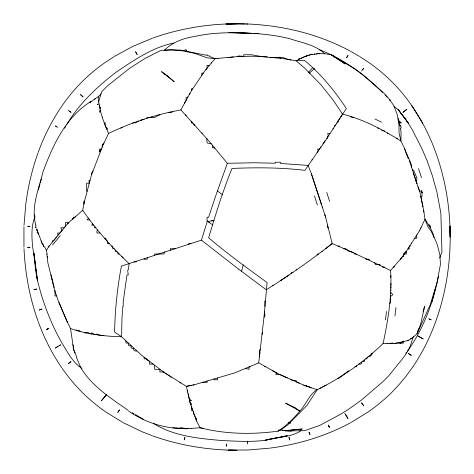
<?xml version="1.0" encoding="UTF-8"?>
<svg xmlns="http://www.w3.org/2000/svg" width="474" height="474" viewBox="0 0 474 474"><rect width="100%" height="100%" fill="white"/><g stroke="black" fill="none" stroke-linecap="round" stroke-linejoin="round"><path stroke-width="0.71" d="M23.943 226.827L23.943 247.173M24.002 225.375L25.78 204.413A248.038 248.038 0 0 1 31.912 172.595A227.757 227.757 0 0 1 38.033 152.865M385.469 319.92L386.494 311.495M394.949 315.915L395.974 307.519M48.508 246.978L52.383 242.024L52.395 240.875L53.497 240.875L67.794 223.408L82.683 210.266L84.437 201.462L91.5 174.959L102.899 145.293L108.57 133.401C131.494 122.369 155.887 114.536 180.896 109.915L208.761 140.849L227.33 163.293L215.409 196.71L208.601 217.282L207.061 217.282L207.061 222.063L201.438 240.158L121.403 266.115C117.327 287.86 114.986 309.931 114.625 332.055L121.599 336.747L141.602 355.239L163.566 372.054L186.389 386.357L194.109 384.829L234.559 372.955L258.715 362.871L264.172 315.435L267.099 282.545C247.203 268.189 227.336 253.685 208.637 237.782C215.64 214.432 222.821 191.046 231.999 168.448C256.298 167.423 280.703 167.452 304.889 170.35L325.028 141.258L346.352 108.499C334.579 90.73 320.993 73.938 304.468 60.352L296.072 60.749L283.043 58.586L260.587 56.477L251.433 56.234L237.723 56.572L215.267 58.64L207.002 57.81L195.359 53.55L183.367 50.949L171.784 49.764L160.917 50.404L144.967 58.474L129.331 68.499L107.527 85.847L101.436 92.086L98.669 101.934M390.89 283.446L390.896 285.443M390.896 286.758L390.872 288.062M407.681 340.32L408.315 340.492L412.789 337.464L417.073 333.743L430.309 304.569L437.141 282.172L440.429 264.409L439.925 255.071L437.52 245.538L435.748 240.733L431.097 231.199L428.046 227.052L424.965 219.189L423.655 210.308L419.976 192.391L417.908 186.483L419.531 191.069L421.753 191.069L422.026 192.029L422.026 196.313L420.794 196.313L422.938 206.794M390.819 289.881L390.789 290.686M38.459 189.689L39.958 183.989M390.766 275.4L390.837 277.574M420.669 228.492L421.025 227.769M408.57 340.03L408.481 340.427L395.606 343.289L386.962 343.656M243.263 264.859L241.941 269.89M407.551 351.11C423.383 328.944 433.094 302.874 438.462 276.277M431.897 302.175L435.197 289.241M180.849 428.034L180.618 427.85C187.034 428.94 193.653 428.247 200.111 427.761C225.423 434.255 252.221 434.652 278.048 431.162C286.361 425.729 293.489 418.761 299.787 411.118C306.299 404.411 308.864 394.67 317.136 389.758C341.274 377.808 363.682 362.26 383.075 343.555C388.23 319.636 392.176 295.029 390.588 270.458L401.057 258.431M428.946 225.559L429.059 225.144L429.888 225.144L430.202 227.769M418.429 328.802L417.073 333.743L420.645 324.21L424.651 306.198L423.092 311.851M43.584 245.769L43.484 246.119C45.788 247.452 46.95 251.741 47.11 254.461M413.381 336.362L410.342 345.949L407.61 351.376L404.221 356.572L388.953 375.568L383.377 381.226L361.443 400.062L348.366 409.441L339.704 414.714L319.695 425.427L304.664 430.67L287.576 430.949M104.316 123.08L105.512 122.908L104.825 124.395L106.324 128.152L107.444 128.152L106.994 129.74M241.55 271.306L241.888 270.15M40.379 182.567L41.439 179.024M108.57 133.401C104.778 124.644 101.116 115.692 99.481 106.247L99.581 105.927L99.581 106.36M100.026 109.138L100.654 107.177L99.653 107.177M36.605 227.769L35.366 227.769L36.113 225.144L35.609 225.144M417.096 234.517L419.727 230.388L424.965 219.189C428.674 224.937 432.661 230.791 434.042 237.598M147.77 257.465L147.124 259.225L144.143 259.225L144.143 258.662M390.588 270.458L350.861 251.593L351.056 251.362L348.627 251.362L348.627 250.616L339.408 246.622L339.591 246.119L338.14 246.119M34.886 216.885C30.97 226.773 31.699 238.132 32.854 248.607C34.952 259.088 35.011 269.896 37.44 280.341C42.79 302.24 50.771 323.404 61.94 343.022C67.569 352.075 72.652 362.604 81.931 368.363M439.694 257.986L441.952 252.097L440.879 213.235L436.904 192.017L432.3 175.581L426.902 160.194L422.21 149.328L412.327 129.84L405.916 119.549L398.065 109.441L394.036 106.656M99.534 151.876L100.689 149.263M75.443 216.363L75.028 217.282L73.363 217.282L73.363 218.194M102.277 145.761L103.006 144.209M132.554 123.116L133.153 122.908M419.727 230.388L419.466 230.82M180.896 109.915L191.591 90.386L205.242 70.436L211.659 62.615M64.849 226.963L64.434 227.769L60.808 227.769L62.082 230.311L60.257 232.515M412.102 338.768L412.789 337.464M164.976 251.848L163.826 253.981L154.631 253.981L154.631 255.219M187.894 96.714L187.349 97.709L186.092 97.585L186.092 100.571L184.327 103.237M189.108 94.628L189.944 93.206M46.464 250.379L49.106 245.988M64.476 128.264L65.661 126.386M66.84 124.514C78.998 103.729 96.963 86.985 115.875 72.35C133.745 60.37 152.231 47.412 173.68 43.021M336.356 123.726L336.878 122.908M338.797 119.916L342.501 114.133L333.418 100.5L320.821 84.621L304.486 67.936L296.072 60.749L305.327 56.388L310.63 54.664L318.735 53.645L325.407 53.763L331.279 54.854L354.89 68.991L362.509 74.572L383.78 93.046L389.729 99.599L394.202 106.443L397.194 114.459L398.978 123.412L399.049 132.761L400.909 141.021L404.814 149.061L408.179 158.672M411.539 243.174L411.337 243.5M417.09 234.523L404.826 253.643L400.329 259.349M67.746 224.006L68.872 222.288M325.028 140.725L322.924 143.883M332.896 128.922L333.406 128.152M164.798 73.434L164.318 74.151L164.762 73.778M317.165 152.367L318.208 150.851L317.568 149.12L319.387 149.12L319.79 148.54M320.228 147.9L320.975 146.81M368.339 356.644L367.291 357.532M372.6 353.047L370.378 356.223L368.837 356.223M384.675 267.478L384.959 267.093L382.702 267.093L382.702 266.483M92.987 171.067L91.713 172.809L91.713 174.402M88.472 218.135L87.175 219.906L89.776 219.906M92.655 223.823L91.713 225.144L93.651 225.144M361.591 71.041L363.706 68.244L362.717 69.554M401.146 258.312L402.491 256.606L403.575 256.606L403.25 255.646L403.575 254.514L404.334 253.981L406.295 253.981L406.295 251.344M95.037 226.85L94.308 227.769L95.784 227.769M97.597 229.997L96.957 230.802L96.957 233.012L100.05 233.012M205.894 69.631L207.061 68.197L207.061 65.294L209.099 65.702M106.49 394.635L101.27 400.933L106.33 394.818M52.383 242.024L56.542 237.006M52.549 244.963L60.239 235.702M408.381 249.206L409.281 248.133M405.791 353.254L406.686 352.194M390.718 292.95L391.032 292.588L392.792 294.709L391.34 295.93L390.612 295.93M308.313 72.605L312.52 67.806M262.134 334.502L262.329 332.63M211.25 63.066L215.267 58.64L209.686 56.519L209.686 55.95L207.061 55.642L207.061 54.747L205.515 55.138L186.092 51.168L186.092 49.503L183.865 50.748L180.274 50.066L169.366 49.977L164.188 50.44C172.518 42.091 183.432 38.127 194.897 36.457C213.466 32.232 232.722 32.291 251.635 33.411M104.007 142.964L102.2 145.038L102.2 147.106M368.819 259.888L369.477 259.225L366.153 259.225L365.916 258.543M185.281 51.648L186.312 50.623M185.731 51.719L186.738 50.712M91.257 101.555L98.248 96.643L101.229 93.811M394.878 343.342L395.814 343.241M309.261 73.257L314.671 68.422M100.239 110.294L99.581 110.863L99.581 112.208L100.601 111.609M410.573 338.815L411.539 338.223M291.8 430.475L290.953 431.15L290.953 430.605C286.853 431.956 282.8 429.314 278.736 430.167M201.438 240.158L238.523 269.066L238.523 269.712L239.364 269.712L266.24 289.774C286.646 277.094 306.376 263.331 325.49 248.779L332.179 243.571L339.408 246.622M325.543 248.743L332.179 243.571L325.626 217.181L311.341 173.62L308.124 165.396L280.466 163.459L280.466 162.232L275.222 162.232L275.222 163.234L254.544 162.766L227.33 163.293M172.844 111.514L171.624 112.421L170.362 112.125L168.791 112.421M400.702 343.217L403.552 341.067L399.866 343.454M260.516 349.279L259.491 350.031L259.491 353.486L260.013 353.106M389.723 343.62L390.422 343.117L390.57 343.603M391.086 343.591L391.708 343.117L393.017 343.117L391.666 343.573M122.642 127.287L120.651 128.152M94.338 99.297L95.215 98.705M281.461 280.051L289.075 274.997M389.563 303.449L390.57 302.785L390.57 296.244M90.978 101.442C65.726 116.96 52.851 145.293 42.921 172.038C38.821 189.173 30.846 206.865 35.704 224.747M113.719 56.856L105.613 62.165A172.269 172.269 0 0 0 81.883 81.925A167.92 167.92 0 0 0 68.256 97.33C57.585 111.07 48.893 126.291 42.133 142.313A227.757 227.757 0 0 0 38.27 152.195M300.937 430.73C290.544 437.816 276.911 436.726 265.227 440.245C251.155 442.189 236.97 441.176 222.845 440.601C199.447 438.616 174.053 436.323 153.766 423.566M59.06 345.789L60.636 344.817L55.393 348.052L57.668 346.648M151.716 117.001L150.596 117.665L146.768 117.665L146.768 118.411M138.449 121.066L135.286 122.908L133.662 122.73M141.4 120.041L140.695 120.283M114.293 56.477L132.655 46.488L152.154 38.305M351.21 422.393L368.316 411.835A174.503 174.503 0 0 0 392.045 392.075L399.09 384.58L405.673 376.664L411.805 368.345A196.242 196.242 0 0 0 427.483 341.304C447.497 298.952 453.932 250.74 448.149 204.413A248.05 248.05 0 0 0 442.017 172.595A227.763 227.763 0 0 0 431.796 142.313C425.036 126.291 416.344 111.07 405.673 97.33A167.915 167.915 0 0 0 392.045 81.925A172.281 172.281 0 0 0 368.316 62.165L360.21 56.856M286.438 430.819L285.709 431.239L285.709 430.736M322.409 387.08L326.242 385.06M102.277 117.149L102.437 117.665M350.612 422.743C325.739 436.181 298.253 444.44 270.263 448.072M264.267 315.4L265.351 314.849M164.188 50.44L165.479 49.817M278.048 431.162L280.916 429.871L287.706 424.905L306.678 405.768L317.136 389.758L305.019 385.706L278.878 374.105L258.715 362.871M299.829 58.764L301.434 58.586L301.434 58.071L304.267 56.844M152.829 38.074C172.909 30.875 193.949 26.485 215.196 24.672A263.378 263.378 0 0 1 227.52 23.943M310.381 54.747L307.081 55.819L306.678 55.476L306.678 56.501L304.853 56.596M403.795 341.274L403.457 343.117L396.311 343.117M191.33 385.38L186.389 386.357L190.187 402.906L195.371 417.624L196.574 418.738L196.574 419.14L195.916 419.14L196.574 419.751L196.574 421.007L200.111 427.761L203.583 428.413M192.948 385.06L194.109 384.829M192.728 410.134L191.336 410.383L191.336 408.795L192.112 408.653L191.336 408.653L191.336 406.165M305.143 385.747L306.678 385.481L306.678 386.286L307.697 386.648L309.303 386.375L309.303 387.211L311.187 387.874M208.258 221.376L213.614 220.736M269.546 448.179L247.861 450.004L228.972 450.063M289.999 430.268L302.276 429L290.941 430.031M284.56 430.605L289.519 430.155M237.711 56.566L238.523 56.542L238.523 55.908L243.766 56.418L243.766 54.747L251.481 54.747L261.304 56.536L264.735 56.862L264.735 56.21L267.36 57.117M226.068 23.955L247.861 23.996M316.312 53.947L317.296 53.823M314.345 54.196L314.546 53.87L314.837 54.137M191.336 428.318L191.763 428.312M188.267 428.401L188.083 428.407C166.913 429.432 146.069 423.122 128.632 411.142M229.049 57.372L228.035 57.461M270.073 57.372L282.623 57.372L287.931 59.398L290.953 59.902M203.417 73.097L201.817 73.097L201.817 75.437M98.248 96.643L98.568 101.4L99.581 105.868M185.654 115.046L186.092 115.046L186.092 115.514M338.555 120.283L338.14 120.283L338.14 121.996L337.571 121.818M398.593 120.283L399.031 120.283L398.444 119.916M192.936 122.908L191.336 122.908L191.336 121.178M399.629 122.908L401.057 122.908L401.057 122.547L398.148 120.734L398.433 118.85M377.707 128.152L378.738 128.152L378.797 128.709M329.916 133.395L327.682 133.395L328.399 135.665M387.945 133.395L387.264 133.046M328.168 136.014L327.653 136.014L327.653 138.23L326.793 138.076M206.824 138.639L207.061 142.947L211.22 143.794M397.49 138.639L396.833 138.177M101.424 149.12L99.581 149.12L99.581 151.745L100.417 151.745M406.674 154.364L407.089 154.364L411.539 165.112L411.539 167.648M312.159 159.608L311.922 159.951M412.173 170.095L413.601 170.095L416.782 177.78L416.782 180.582L415.858 180.582L416.782 183.225M89.995 180.582L89.094 180.582L89.094 183.201L86.665 183.201L86.475 183.657L86.475 191.069L87.204 191.069M417.683 185.826L413.144 172.868M84.419 201.551L83.851 201.705L83.898 204.176M324.797 214.663L325.644 217.282M72.913 218.591L72.178 218.591L72.321 219.124M68.724 222.525L65.501 222.525L65.501 226.175M328.352 227.769L327.653 227.769L327.653 225.067M38.53 234.251L38.139 233.012L37.031 233.012L37.541 231.561L37.239 230.388L36.433 230.388L36.96 228.912L37.173 229.896M59.843 233.012L57.638 233.012L57.923 235.329M433.514 235.631L433.384 235.157M104.653 238.256L105.666 238.256L106.283 240.081M414.697 238.256L416.782 238.256L416.782 236.609L416.302 235.756M41.167 240.875L41.416 241.663M106.988 240.875L107.444 240.875L107.444 243.5L109.322 243.5M190.933 243.5L188.711 243.5L188.711 244.211M111.668 246.119L112.302 246.119L112.895 248.743L114.163 248.743M409.654 246.119L410.247 246.119L409.969 245.627M407.978 248.743L408.92 248.743L408.92 247.268M116.657 251.362L115.312 251.362L115.312 249.946M322.053 251.362L322.409 251.096M119.247 253.981L117.931 253.981L117.931 252.666C105.038 239.53 93.224 225.363 82.683 210.266M318.558 253.981L317.568 253.981L317.165 255.03M121.865 256.606L129.112 263.639L128.418 269.712L127.927 269.712L127.719 270.79L128.264 274.956L127.002 274.956L123.246 301.375L123.175 306.411L122.855 306.411L121.984 317.616L121.599 336.747C104.31 336.362 86.902 334.271 70.519 328.541L66.585 320.465L59.635 303.793M393.645 267.093L394.22 267.093L394.101 266.584M296.617 269.712L296.197 270.008M292.879 272.337L291.806 272.337L290.953 273.682M281.23 280.199L280.644 280.199L280.466 280.697M52.975 282.818L53.763 286.018M53.621 285.443L54.214 287.463M273.113 285.443L272.603 285.763M56.359 295.93L55.014 295.93L55.014 290.491M265.381 301.174L264.735 301.174L264.96 306.411M264.504 311.655L264.735 316.899L264.018 316.899M66.763 320.833L60.589 306.411M67.403 322.142L66.81 320.928M84.23 332.63L85.747 332.979M128.087 343.117L126.345 343.117L125.794 342.512L125.794 340.871M73.097 345.736L72.943 344.687M130.919 345.736L129.058 345.736L128.418 345.125L128.418 343.419M74.282 350.979L73.363 349.48L73.209 346.47M136.708 350.979L134.966 350.979L133.662 349.895L133.662 348.36L131.766 348.319L131.037 347.626L131.037 345.848M259.942 353.598L259.491 353.598L259.491 356.94M146.318 358.842L144.143 358.842L144.143 357.183M365.738 358.842L366.977 358.842L366.977 357.799M362.533 361.466L364.352 361.466L364.352 360.021M153.161 364.085L149.387 364.085L149.387 361.247L146.768 359.754L146.768 359.191M358.794 364.085L360.844 364.085L361.733 363.108L361.733 362.029M250.094 366.71L249.004 367.095L249.004 369.329L245.716 368.535M265.239 366.71L264.735 366.414M355.05 366.71L356.489 366.71L356.489 365.703M163.435 371.954L159.874 371.954L159.874 369.329L154.631 369.329L154.631 365.211M279.938 374.573L275.714 374.573L276.911 373.079L272.141 370.561M171.404 377.197L170.362 376.901L170.362 376.51L167.743 374.792M285.846 377.197L280.466 374.821M179.83 382.435L180.849 383.045M202.279 382.435L207.061 382.435L207.061 381.025M303.573 385.06L304.059 385.279M188.954 398.166L189.085 397.23L188.646 396.892M218.034 58.385L217.548 58.426M226.057 450.075L236.964 450.3L228.249 450.063M383.075 343.555L387.477 343.668M228.906 32.576L231.442 32.688C250.93 32.795 270.482 34.004 289.478 38.619C301.446 42.731 315.305 44.68 324.737 53.763M253.833 33.494L258.235 33.654L253.886 33.5M231.442 32.688L251.718 33.417M172.892 427.856L184.961 428.3L186.092 428.988L186.092 428.336M282.397 430.173L282.984 430.291M226.068 450.004C201.148 448.89 176.334 444.345 152.829 435.914M289.715 430.789L290.953 430.89M269.546 25.809L258.733 24.672A263.378 263.378 0 0 0 246.409 23.943M288.435 422.654L290.497 422.891M318.735 53.645L319.95 53.817M270.263 25.916C298.253 29.566 325.739 37.813 350.612 51.257M96.495 334.603L94.344 334.277L91.713 332.724L91.713 333.88L90.042 333.625L88.354 332.63L86.475 332.63L86.475 333.086M103.942 335.734L98.645 334.928L96.957 333.933L96.957 334.674M194.992 125.16L193.955 125.006L193.955 124.004M202.143 133.307L201.817 132.939M214.811 148.095L212.305 147.586L212.305 145.091M342.501 114.133C363.422 119.377 382.791 129.615 400.909 141.021L401.057 132.009L400.323 128.152L401.057 128.152L401.057 126.688L399.837 125.9L399.712 125.527L400.886 125.527L399.41 124.609L398.569 122.025L399.985 122.908M192.562 88.964L191.336 88.828L191.336 90.824M152.154 435.689L142.283 431.826L123.317 422.743M319.512 49.764C343.377 58.853 364.5 74.454 382.471 92.412M346.553 249.703L353.568 252.796M286.023 377.286L287.493 377.938M296.327 381.848L299.272 383.158M374.993 119.015L381.617 122.245M351.21 51.607L359.63 56.477M122.719 422.393L105.613 411.835A174.491 174.491 0 0 1 81.883 392.075L74.839 384.58L68.256 376.664L62.124 368.345M128.288 410.443C110.756 398.172 90.771 385.581 80.118 366.438M132.104 412.676L134.012 413.79M135.286 414.531L143.551 419.366M350.387 116.42L352.425 117.665L353.865 117.552M56.447 126.594L55.393 125.942L57.668 127.352M399.037 121.415L401.057 122.695M163.577 372.06L167.411 374.573M212.856 224.954L207.31 221.228M80.55 331.533L78.607 330.206L78.607 330.953M78.032 330.787L76.421 330.005L77.191 330.532M381.617 130.154L382.5 130.771L384.355 130.771L384.438 131.6M207.245 220.931L209.437 222.472M217.388 190.927L222.691 194.879M68.215 110.252L71.011 112.374L69.524 111.242M299.562 58.906L298.816 58.681L298.816 59.297M187.953 393.829L188.711 394.421L188.711 395.263L188.184 394.854M189.126 398.824C194.891 403.256 187.508 398.219 190.098 402.58L191.336 403.617L191.336 404.802L190.619 404.144M134.112 261.986L136.162 261.849L136.281 261.269M312.372 54.445L311.922 54.03L311.922 54.504M117.244 251.978L123.122 257.862M385.066 95.055L387.139 97.164M213.881 379.022L214.497 379.816L217.548 379.816L217.548 377.944M405.24 118.968L398.065 109.441L408.707 123.637L406.105 120.135M411.805 105.643L422.731 123.341M61.744 367.771C51.992 353.527 44.171 338.015 38.27 321.805M429.071 224.966L430.149 226.649M344.782 413.322L348.023 418.566L345.759 414.898M404.494 148.398L406.295 153.298M43.904 246.356L41.653 242.267L37.286 230.388M196.574 421.007L194.31 414.632L193.955 414.691L193.256 411.633M76.96 357.674L74.459 351.441M76.705 358.036L80.503 367.172M59.677 304.213L60.257 305.617L60.257 305.286M397.947 118.666L399.76 123.24M321.502 204.602L311.341 173.62M371.403 353.598L371.918 355.026M75.04 353.059L73.589 349.012L70.519 328.541M279.761 56.987L280.199 58.237M354.309 253.14L354.546 253.981L356.489 254.153M59.226 303.733L54.617 290.313L47.88 262.922L46.855 254.147M43.205 245.082L42.666 243.5L41.908 243.5L41.908 242.735M38.044 321.129C29.672 297.868 25.146 273.302 24.002 248.625M409.459 160.953L417.037 183.426M418.512 168.643L421.487 177.673M59.155 302.376L59.552 303.585M322.213 206.794L322.409 207.393M326.752 192.42L329.637 201.474M314.493 195.969L317.349 204.993M334.816 126.037L334.656 125.527L335.515 125.527L335.515 124.988M51.109 274.956L52.81 282.107M52.193 279.245L52.857 282.107M187.266 390.665L187.556 392.093M99.41 105.868L99.481 106.247M389.729 99.599L389.972 100.932M423.626 210.178L423.898 212.038M47.436 256.505L47.649 257.868M35.757 267.383L33.891 252.992L37.44 280.341L36.415 272.426M35.947 268.823L36.225 270.986M34.661 214.841L34.857 218.437M247.481 442.68L247.398 441.104L247.552 444.061M84.135 200.946L84.206 203.05M450.033 226.086L450.199 236.994L450.004 226.098L450.033 229.007M450.063 230.459L450.199 236.994M380.083 265.162L380.083 264.711L379.437 264.836L379.633 264.468L375.278 264.468L374.839 262.697M348.627 371.213L348.627 370.81L338.466 378.507L338.14 378.222M346.002 249.466L346.002 248.743L343.484 248.743L343.383 248.335M321.099 387.75L319.79 388.413M296.197 381.789L296.197 380.563L293.388 380.539L290.953 379.816L290.953 379.461M233.279 56.981L230.654 57.224M175.605 248.406L175.605 248.743L170.362 248.743L170.362 250.094M159.874 114.684L159.874 115.046L158.707 115.046L154.281 117.665L152.012 117.665L152.012 116.918M144.143 119.158L141.525 119.999M290.189 423.229A229.7 124.532 61.3 0 1 288.867 422.992M228.972 23.896A263.378 263.378 0 0 1 244.957 23.896M226.311 445.264L226.264 446.283L226.376 444.061L226.311 445.264M98.195 103.996L98.112 104.558L97.401 104.558L98.195 103.996M184.576 438.746L184.268 439.913L184.931 437.395L184.576 438.746M347.365 56.489L346.618 57.71L348.023 55.434L347.365 56.489M118.595 411.231L117.789 412.421L119.531 409.88L118.595 411.231M403.925 253.75L403.676 253.981L403.925 253.75M406.295 251.498L404.399 253.3L406.295 251.493M405.714 110.252L402.918 112.374L406.858 109.381L405.714 110.252M90.765 101.934L89.811 102.662L90.765 101.934M69.524 362.746L68.215 363.742L71.011 361.626L69.524 362.746M47.601 328.974L46.505 329.525L48.881 328.346L47.601 328.974M41.848 309.066L39.378 309.996L41.848 309.066M36.563 289.027L34.045 289.691L36.563 289.027M287.143 435.736L265.227 440.245L287.143 435.736M29.898 247.582L27.676 247.695L29.898 247.582M236.964 23.7L226.068 23.996L236.964 23.718M28.695 226.347L27.676 226.294L29.898 226.406L28.695 226.347M213.904 220.617L211.771 220.511L213.857 220.623M430.084 319.375L428.786 318.812L431.204 319.867L430.084 319.375M294.952 407.628L285.573 403.131L299.787 411.118L294.952 407.628M422.121 338.323L417.837 335.947L423.205 338.928L422.121 338.323M339.313 59.866L331.279 54.854L345.119 63.937L339.313 59.866M411.201 355.352L408.327 353.373L411.201 355.352M167.103 75.567L161.486 71.657L174.213 81.741L167.103 75.567M81.729 95.701L80.503 94.581L83.104 96.951L81.729 95.701M363.706 405.744L361.591 402.947L363.706 405.744M137.11 54.516L135.635 51.838L137.11 54.516M328.944 426.345L328.316 425.077L329.483 427.453L328.944 426.345M309.966 434.569L309.036 432.116L309.966 434.569M422.133 192.871L421.469 190.749L422.121 192.877M289.661 439.913L288.998 437.395L289.661 439.913"/></g></svg>
